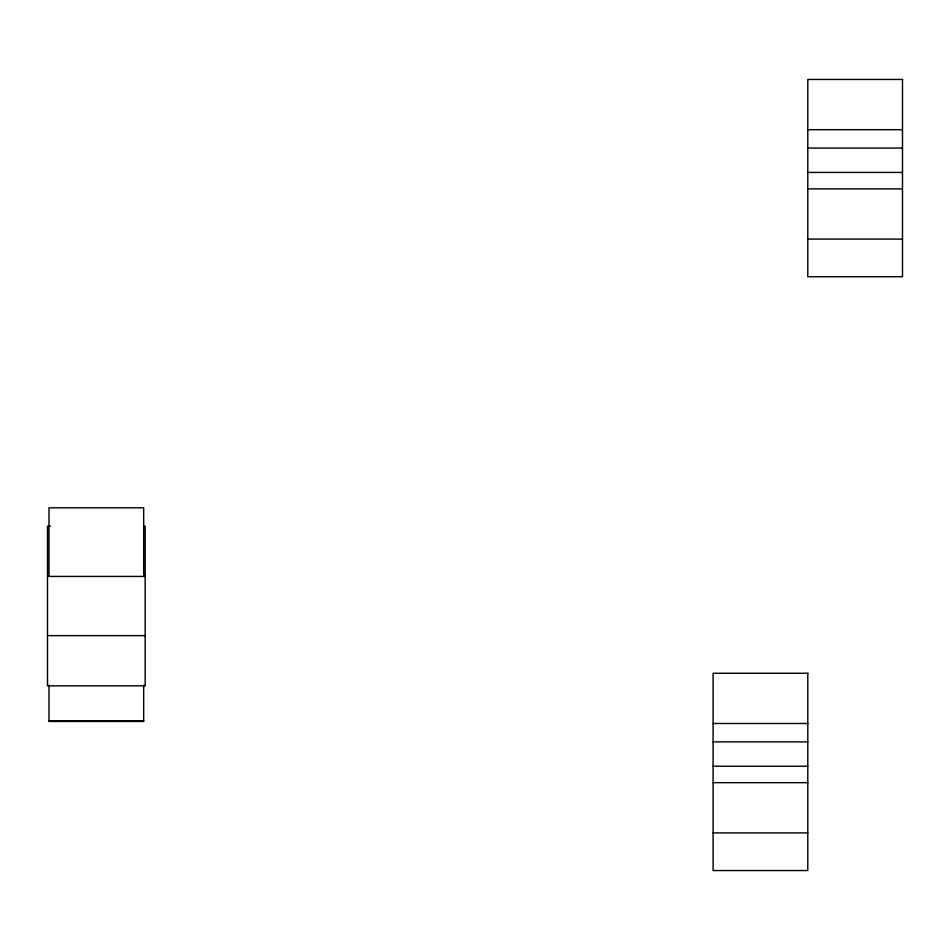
<?xml version="1.0" encoding="UTF-8"?>
<svg xmlns="http://www.w3.org/2000/svg" width="950" height="950" viewBox="0 0 950 950"><rect width="100%" height="100%" fill="white"/><g stroke="black" fill="none" stroke-linecap="round" stroke-linejoin="round"><path stroke-width="1.43" d="M807.797 129.687L902.5 129.687M807.797 148.069L902.5 148.069M807.797 172.437L902.5 172.437M807.797 188.872L902.5 188.872M807.797 239.091L902.5 239.091M50.457 526.205L47.5 526.205L47.5 685.841L145.16 685.841L145.16 526.205L143.688 526.205M47.5 576.424L145.16 576.424M47.5 635.621L145.16 635.621M48.984 720.717L143.688 720.717M713.094 723.484L807.797 723.484M713.094 741.867L807.797 741.867M713.094 766.234L807.797 766.234M713.094 782.669L807.797 782.669M713.094 832.901L807.797 832.901M143.688 576.424L143.688 507.822L48.984 507.822L48.984 576.424M143.688 685.092L143.688 721.466L48.984 721.466L48.984 685.092M902.5 79.456L807.797 79.456L807.797 276.735L902.5 276.735L902.5 79.456M807.797 673.265L713.094 673.265L713.094 870.544L807.797 870.544L807.797 673.265"/></g></svg>
